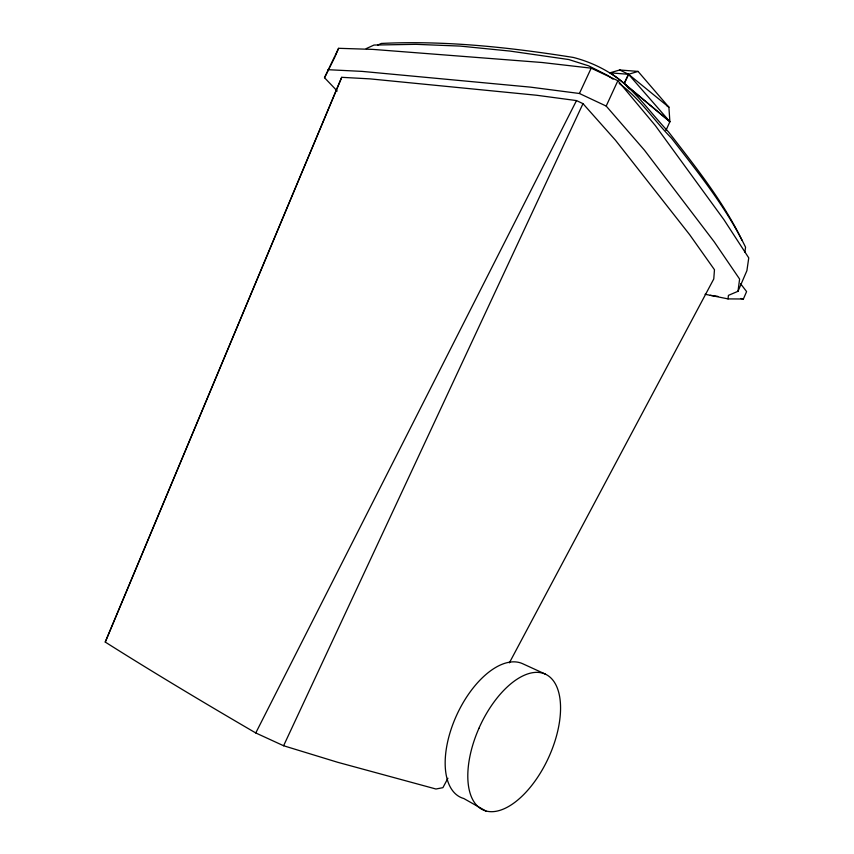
<?xml version="1.0" encoding="UTF-8"?>
<svg xmlns="http://www.w3.org/2000/svg" width="854" height="854" viewBox="0 0 854 854"><rect width="100%" height="100%" fill="white"/><g stroke="black" fill="none" stroke-linecap="round" stroke-linejoin="round"><path stroke-width="1.28" d="M705.073 294.267L728.024 298.9L728.43 295.367L737.995 291.299L746.908 270.654L748.755 257.887L723.904 219.649L655.402 125.666L617.869 80.703L591.192 68.16L542.023 62.502L373.038 49.404L338.59 48.304L324.52 77.725L337.223 91.015M737.995 291.299L739.607 279.066L714.211 241.81L644.354 150.069L606.191 106.067L579.418 93.492L530.398 87.129L362.149 71.394L327.893 69.697M744.88 252.197L745.563 247.222C726.242 207.49 698.412 172.935 671.49 138.177C653.876 120.233 639.731 98.327 619.182 83.468M447.923 778.24L442.906 787.666L435.956 789.011L337.65 762.28L283.592 745.745L255.762 732.956A1225.565 80.97 26.6 0 1 105.245 642.069L341.707 77.319L370.028 78.878L536.547 95.242L576.503 100.591L582.994 103.654L615.446 140.184L689.69 234.733L714.467 269.725L713.773 278.959L509.368 662.843M105.245 642.069L341.707 77.319M335.537 55.51L338.59 48.304M728.024 298.9L743.396 298.996L746.599 291.577L740.535 283.688M665.928 130.491L669.888 121.716L668.895 107.209L638.055 71.416L619.726 69.975L610.055 72.814C633.657 88.037 649.51 111.863 668.543 131.943C695.263 166.509 722.911 200.861 742.051 240.369M606.191 106.067L617.869 80.703M638.055 71.416L628.544 74.298L624.349 83.425L629.163 88.848M579.418 93.492L591.192 68.16M283.592 745.745L582.994 103.654M377.799 45.038L381.311 43.447C445.639 40.351 509.849 47.376 573.301 57.442C591.918 62.193 609.489 70.967 624.157 83.404L628.544 74.298L619.726 69.975M324.52 77.725L335.024 56.706M255.762 732.956L576.503 100.591M366.163 48.635L373.988 45.048L415.973 44.333L460.221 46.095L509.977 51.08L568.785 59.545L588.598 65.833L607.824 75.515L612.991 79.134M610.055 72.814L628.544 74.298L668.895 107.209L666.803 105.629M624.157 83.404L669.888 121.716L628.544 74.298M710.282 295.324L717.894 296.391M740.792 298.484L743.396 298.996M545.503 674.18L522.851 663.804A73.625 38.313 -65.1 0 0 455.737 717.232A73.625 38.313 -65.1 0 0 463.786 798.511L485.958 811.054M625.672 84.877L669.888 121.716M478.891 728.366A74.693 37.768 -65.3 0 1 545.482 674.212A74.693 37.757 -65.3 0 1 548.727 757.284A74.693 37.757 -65.3 0 1 483.674 810.19A74.693 37.757 -65.3 0 1 478.934 728.334"/></g></svg>
